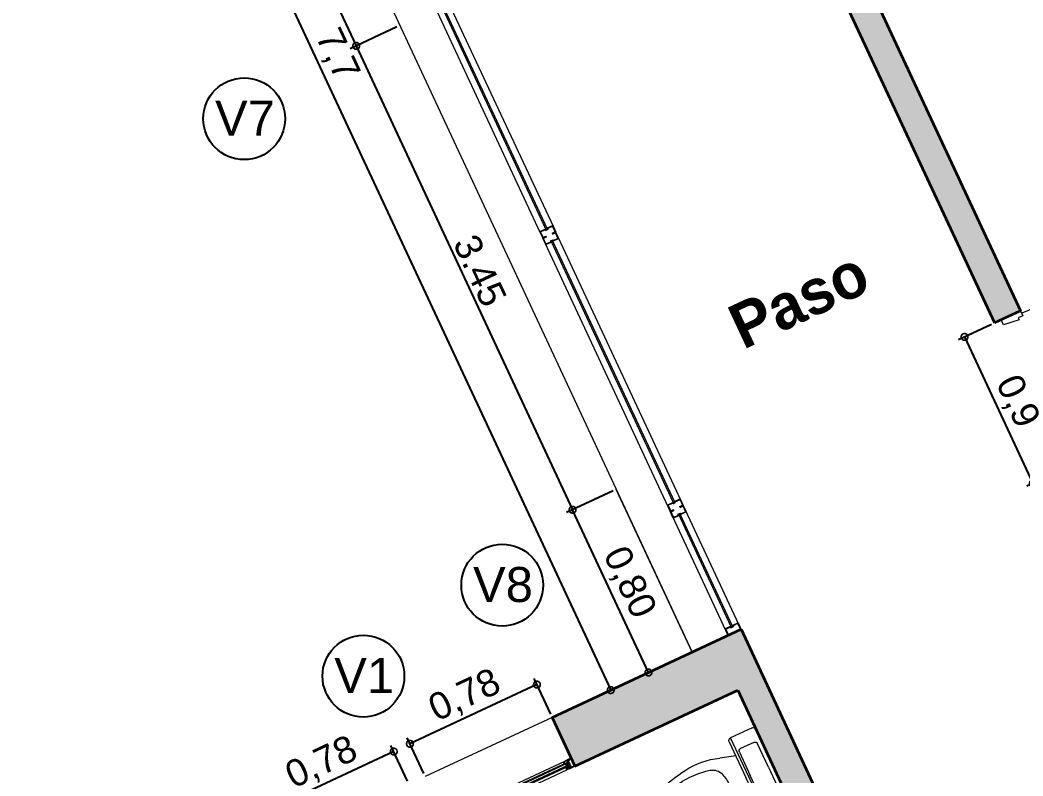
# Model space of a CAD drawing. Header units: millimetres. Extents: x 110427 to 125914, y 76277 to 76441.
# Drawn here: x 114042.47 to 114048.05, y 76330.42 to 76334.63 of the extents above; entities that cross this region are included whole.
import ezdxf

# ---------------------------------------------------------------- set-up
doc = ezdxf.new("R2010")
doc.units = ezdxf.units.MM
doc.linetypes.add('JIS_02_0.7', pattern=[1.35, 0.75, -0.6])
doc.layers.add('01_SANIT CAÑERIA SECUNDARIA', color=30, linetype='Continuous')
for name, color, linetype, lineweight in [('04_CIVIL A CONSTRUIR', 250, 'Continuous', 35), ('07_CIVIL VISTAS MEDIA', 143, 'Continuous', 9), ('09_CIVIL PROYECCIONES', 230, 'JIS_02_0.7', 5), ('11_CARPINTERIA Y MOBILIARIO', 141, 'Continuous', 9), ('12_HATCH', 8, 'Continuous', 9), ('12_TEXTOS', 4, 'Continuous', 40), ('M-PARCELA-', 3, 'Continuous', 15)]:
    doc.layers.add(name, color=color, linetype=linetype, lineweight=lineweight)
doc.styles.add('JDS1', font='GOTHICB.TTF')
doc.styles.get("Standard").update_dxf_attribs({"font": 'arial.ttf'})
doc.styles.add('Swis721 BT', font='swiss.ttf')
doc.dimstyles.new('ISO-23', dxfattribs={"dimscale": 0.03, "dimtxt": 5, "dimasz": 2.5, "dimexe": 1.25, "dimexo": 0.625, "dimtad": 1, "dimtxsty": 'Swis721 BT', "dimblk": 'DOTSMALL', "dimcen": 2.5, "dimclrt": 150, "dimadec": 0, "dimazin": 0, "dimtfac": 1, "dimtmove": 0, "dimatfit": 3, "dimfxl": 0, "dimarcsym": 0})

# ---------------------------------------------------------------- blocks, each defined once
blk = doc.blocks.new('ventiluz planta')
for p, q in [((618.0704, 1113.0999), (618.0704, 1113.0849)), ((618.0854, 1113.0999), (618.0704, 1113.0999)), ((618.0734, 1113.0879), (618.0734, 1113.0969)), ((618.0734, 1113.0969), (618.0854, 1113.0969)), ((618.0784, 1113.0879), (618.0734, 1113.0879)), ((618.0784, 1113.0799), (618.0784, 1113.0879)), ((618.0854, 1113.0969), (618.0854, 1113.0999)), ((618.1204, 1113.0999), (618.1054, 1113.0999)), ((618.1054, 1113.0999), (618.1054, 1113.0969)), ((618.1054, 1113.0969), (618.1174, 1113.0969)), ((618.1174, 1113.0969), (618.1174, 1113.0799)), ((618.1204, 1113.0669), (618.1204, 1113.0999)), ((618.0704, 1113.0849), (618.0754, 1113.0849)), ((618.0704, 1113.0829), (618.0734, 1113.0829)), ((618.0704, 1113.0829), (618.0704, 1113.0599)), ((618.0704, 1113.0599), (618.0704, 1112.3599)), ((618.0734, 1113.0829), (618.0734, 1113.0749)), ((618.0734, 1113.0749), (618.1154, 1113.0749)), ((618.1124, 1113.0719), (618.0734, 1113.0719)), ((618.0734, 1113.0719), (618.0734, 1113.0599)), ((618.0754, 1113.0849), (618.0754, 1113.0769)), ((618.0754, 1113.0769), (618.1174, 1113.0769)), ((618.1174, 1113.0799), (618.0784, 1113.0799)), ((618.0804, 1113.0549), (618.0784, 1113.0549)), ((618.0804, 1113.0499), (618.0804, 1113.0549)), ((618.0824, 1112.3509), (618.0824, 1113.0689)), ((618.1049, 1113.0689), (618.0824, 1113.0689)), ((618.0884, 1112.3509), (618.0884, 1113.0689)), ((618.0989, 1113.0584), (618.0884, 1113.0689)), ((618.0884, 1113.0584), (618.0989, 1113.0689)), ((618.0989, 1113.0584), (618.0884, 1113.0584)), ((618.0989, 1112.3509), (618.0989, 1113.0689)), ((618.1049, 1112.3509), (618.1049, 1113.0689)), ((618.1069, 1113.0499), (618.1069, 1113.0689)), ((618.1099, 1113.0689), (618.1069, 1113.0689)), ((618.1204, 1113.0499), (618.1069, 1113.0499)), ((618.1099, 1113.0529), (618.1099, 1113.0689)), ((618.1174, 1113.0529), (618.1099, 1113.0529)), ((618.1124, 1113.0719), (618.1124, 1113.0619)), ((618.1124, 1113.0619), (618.1174, 1113.0619)), ((618.1154, 1113.0749), (618.1154, 1113.0649)), ((618.1154, 1113.0649), (618.1204, 1113.0649)), ((618.1174, 1113.0769), (618.1174, 1113.0669)), ((618.1174, 1113.0669), (618.1204, 1113.0669)), ((618.1174, 1113.0619), (618.1174, 1113.0529)), ((618.1204, 1113.0649), (618.1204, 1113.0499)), ((618.1204, 1113.0499), (618.1204, 1112.3699)), ((618.0704, 1112.3369), (618.0704, 1112.3599)), ((618.0734, 1112.3479), (618.0734, 1112.3599)), ((618.0804, 1112.3649), (618.0784, 1112.3649)), ((618.0804, 1112.3699), (618.0804, 1112.3649)), ((618.0989, 1112.3614), (618.0884, 1112.3614)), ((618.0989, 1112.3614), (618.0884, 1112.3509)), ((618.0884, 1112.3614), (618.0989, 1112.3509)), ((618.1204, 1112.3699), (618.1069, 1112.3699)), ((618.1069, 1112.3699), (618.1069, 1112.3509)), ((618.1174, 1112.3669), (618.1099, 1112.3669)), ((618.1099, 1112.3669), (618.1099, 1112.3509)), ((618.1174, 1112.3579), (618.1174, 1112.3669)), ((618.1204, 1112.3549), (618.1204, 1112.3699)), ((618.0704, 1112.3369), (618.0734, 1112.3369)), ((618.0704, 1112.3199), (618.0704, 1112.3349)), ((618.0704, 1112.3349), (618.0754, 1112.3349)), ((618.0854, 1112.3199), (618.0704, 1112.3199)), ((618.1124, 1112.3479), (618.0734, 1112.3479)), ((618.0734, 1112.3369), (618.0734, 1112.3449)), ((618.0734, 1112.3449), (618.1154, 1112.3449)), ((618.0784, 1112.3319), (618.0734, 1112.3319)), ((618.0734, 1112.3319), (618.0734, 1112.3229)), ((618.0734, 1112.3229), (618.0854, 1112.3229)), ((618.0754, 1112.3349), (618.0754, 1112.3429)), ((618.0754, 1112.3429), (618.1174, 1112.3429)), ((618.1174, 1112.3399), (618.0784, 1112.3399)), ((618.0784, 1112.3399), (618.0784, 1112.3319)), ((618.1049, 1112.3509), (618.0824, 1112.3509)), ((618.0854, 1112.3229), (618.0854, 1112.3199)), ((618.1054, 1112.3199), (618.1054, 1112.3229)), ((618.1054, 1112.3229), (618.1174, 1112.3229)), ((618.1204, 1112.3199), (618.1054, 1112.3199)), ((618.1099, 1112.3509), (618.1069, 1112.3509)), ((618.1124, 1112.3479), (618.1124, 1112.3579)), ((618.1124, 1112.3579), (618.1174, 1112.3579)), ((618.1154, 1112.3449), (618.1154, 1112.3549)), ((618.1154, 1112.3549), (618.1204, 1112.3549)), ((618.1174, 1112.3429), (618.1174, 1112.3529)), ((618.1174, 1112.3529), (618.1204, 1112.3529)), ((618.1174, 1112.3229), (618.1174, 1112.3399)), ((618.1204, 1112.3529), (618.1204, 1112.3199))]:
    blk.add_line(p, q)
for centre, radius, start, end in [((618.0818, 1113.0613), 0.0115, 187.0629, 262.9371), ((618.0784, 1113.0599), 0.005, 180, 270), ((618.0818, 1112.3584), 0.0115, 97.0629, 172.9371), ((618.0784, 1112.3599), 0.005, 90, 180)]:
    blk.add_arc(centre, radius, start, end)
blk = doc.blocks.new('VERILDVS')
for p, q in [((0, 0), (-0.22, 0)), ((0, 0), (0.22, 0)), ((-0.236, -0.016), (-0.236, -0.148)), ((-0.1583, -0.041), (-0.1583, -0.1228)), ((0, -0.0259), (-0.1432, -0.0259)), ((0, -0.0259), (0.1432, -0.0259)), ((0.1583, -0.041), (0.1583, -0.1228)), ((0.236, -0.016), (0.236, -0.148)), ((-0.236, -0.148), (0.236, -0.148)), ((-0.22, -0.164), (0, -0.164)), ((-0.1339, -0.164), (-0.1597, -0.2505)), ((-0.1432, -0.1379), (0, -0.1379)), ((0.1432, -0.1379), (0, -0.1379)), ((0.22, -0.164), (0, -0.164)), ((0.1339, -0.164), (0.1597, -0.2505)), ((-0.0501, -0.405), (-0.0501, -0.4777)), ((0.0501, -0.405), (0.0501, -0.4777)), ((-0.035, -0.4928), (0, -0.4928)), ((0.035, -0.4928), (0, -0.4928)), ((0, -0.6529), (-0.0442, -0.6529)), ((0, -0.6529), (0.0442, -0.6529)), ((0, -0.6929), (-0.0442, -0.6929)), ((0, -0.6929), (0.0442, -0.6929))]:
    blk.add_line(p, q)
for centre, radius, start, end in [((-0.22, -0.016), 0.016, 90, 180), ((0.22, -0.016), 0.016, 0, 90), ((-0.1432, -0.041), 0.0151, 90, 180), ((0.1432, -0.041), 0.0151, 0, 90), ((-0.22, -0.148), 0.016, 180, 270), ((-0.1432, -0.1228), 0.0151, 180, 270), ((0.1432, -0.1228), 0.0151, 270, 0), ((0.22, -0.148), 0.016, 270, 0), ((0.2634, -0.3928), 0.4463, 161.4079, 187.8214), ((-0.0482, -0.3464), 0.075, 107.0131, 166.8554), ((-0.0094, -0.4733), 0.2077, 87.4196, 107.0131), ((0.0094, -0.4733), 0.2077, 72.9869, 92.5804), ((0.0482, -0.3464), 0.075, 13.1446, 72.9869), ((-0.2634, -0.3928), 0.4463, 352.1786, 18.5921), ((0.3372, -0.4364), 0.4707, 166.8554, 189.7354), ((-0.3372, -0.4364), 0.4707, 350.2646, 13.1446), ((0.0066, -0.4098), 0.051, 97.3933, 186.6229), ((-0.0066, -0.4098), 0.051, 353.3771, 82.6067), ((0.8868, -0.2958), 1.0772, 188.4208, 197.6998), ((-0.035, -0.4777), 0.0151, 180, 270), ((0.035, -0.4777), 0.0151, 270, 0), ((-0.8868, -0.2958), 1.0772, 342.3002, 351.5792), ((0.8868, -0.2958), 1.0372, 192.2582, 197.6998), ((-0.8868, -0.2958), 1.0372, 342.3002, 347.7418), ((-0.0442, -0.5929), 0.06, 197.6998, 270), ((0.0442, -0.5929), 0.06, 270, 342.3002), ((-0.0442, -0.5929), 0.1, 197.6998, 270), ((0.0442, -0.5929), 0.1, 270, 342.3002)]:
    blk.add_arc(centre, radius, start, end)
blk = doc.blocks.new('_DotSmall')
at = {"color": 0, "linetype": 'ByBlock', "const_width": 0.5}
blk.add_lwpolyline([(-0.0625, 0, 1), (0.0625, 0, 1)], format="xyb", close=True, dxfattribs=at)
blk = doc.blocks.new('*D28')
at = {"layer": 'Defpoints', "color": 0}
for p in [(114042.7576, 76337.996), (114046.0118, 76331.0174), (114045.758, 76330.8991)]:
    blk.add_point(p, dxfattribs=at)
at = {"layer": 'M-PARCELA-', "color": 0, "lineweight": -2}
for p, q in [((114042.7406, 76337.9881), (114042.4698, 76337.8618)), ((114042.5038, 76337.8776), (114045.758, 76330.8991)), ((114045.9948, 76331.0095), (114045.724, 76330.8832))]:
    blk.add_line(p, q, dxfattribs=at)
at = {"layer": 'M-PARCELA-', "color": 0, "lineweight": -2, "xscale": 0.075, "yscale": 0.075, "zscale": 0.075}
for p, rotation in [((114042.5038, 76337.8776), 114.9999999998937), ((114045.758, 76330.8991), 294.9999999998937)]:
    blk.add_blockref('_DotSmall', p, dxfattribs=dict(at, rotation=rotation))
at = {"layer": 'M-PARCELA-', "color": 150, "insert": (114044.2298, 76334.4345), "char_height": 0.15, "attachment_point": 5, "rotation": 295, "style": 'Swis721 BT'}
blk.add_mtext('7,7', dxfattribs=at)
blk = doc.blocks.new('*D103')
at = {"layer": 'Defpoints', "color": 0}
for p in [(114045.4323, 76330.7472), (114044.6404, 76330.5999), (114044.7254, 76330.4176)]:
    blk.add_point(p, dxfattribs=at)
at = {"layer": 'M-PARCELA-', "color": 0, "lineweight": -2}
for p, q in [((114045.4244, 76330.7642), (114045.3314, 76330.9636)), ((114045.3473, 76330.9296), (114044.6404, 76330.5999)), ((114044.7175, 76330.4346), (114044.6245, 76330.6339))]:
    blk.add_line(p, q, dxfattribs=at)
at = {"layer": 'M-PARCELA-', "color": 0, "lineweight": -2, "xscale": 0.075, "yscale": 0.075, "zscale": 0.075}
for p, rotation in [((114045.3473, 76330.9296), 24.99999999655075), ((114044.6404, 76330.5999), 204.9999999965508)]:
    blk.add_blockref('_DotSmall', p, dxfattribs=dict(at, rotation=rotation))
at = {"layer": 'M-PARCELA-', "color": 150, "insert": (114044.9477, 76330.8637), "char_height": 0.15, "attachment_point": 5, "rotation": 25, "style": 'Swis721 BT'}
blk.add_mtext('0,78', dxfattribs=at)
blk = doc.blocks.new('*D104')
at = {"layer": 'Defpoints', "color": 0}
for p in [(114044.6348, 76330.3753), (114043.8433, 76330.227), (114043.9278, 76330.0457)]:
    blk.add_point(p, dxfattribs=at)
at = {"layer": 'M-PARCELA-', "color": 0, "lineweight": -2}
for p, q in [((114044.5502, 76330.5566), (114043.8433, 76330.227)), ((114044.6268, 76330.3923), (114044.5344, 76330.5906)), ((114043.9199, 76330.0627), (114043.8275, 76330.2609))]:
    blk.add_line(p, q, dxfattribs=at)
at = {"layer": 'M-PARCELA-', "color": 0, "lineweight": -2, "xscale": 0.075, "yscale": 0.075, "zscale": 0.075}
for p, rotation in [((114044.5502, 76330.5566), 24.99999998828352), ((114043.8433, 76330.227), 204.9999999882835)]:
    blk.add_blockref('_DotSmall', p, dxfattribs=dict(at, rotation=rotation))
at = {"layer": 'M-PARCELA-', "color": 150, "insert": (114044.1506, 76330.4907), "char_height": 0.15, "attachment_point": 5, "rotation": 25, "style": 'Swis721 BT'}
blk.add_mtext('0,78', dxfattribs=at)
blk = doc.blocks.new('*D92')
at = {"layer": 'Defpoints', "color": 0}
for p in [(114047.8947, 76332.9438), (114048.2751, 76332.1281), (114048.1082, 76332.0502)]:
    blk.add_point(p, dxfattribs=at)
at = {"layer": 'M-PARCELA-', "color": 0, "lineweight": -2}
for p, q in [((114047.8777, 76332.9358), (114047.6938, 76332.8501)), ((114047.7278, 76332.8659), (114048.1082, 76332.0502)), ((114048.2581, 76332.1202), (114048.0742, 76332.0344))]:
    blk.add_line(p, q, dxfattribs=at)
at = {"layer": 'M-PARCELA-', "color": 0, "lineweight": -2, "xscale": 0.075, "yscale": 0.075, "zscale": 0.075}
for p, rotation in [((114047.7278, 76332.8659), 114.9999999982075), ((114048.1082, 76332.0502), 294.9999999982076)]:
    blk.add_blockref('_DotSmall', p, dxfattribs=dict(at, rotation=rotation))
at = {"layer": 'M-PARCELA-', "color": 150, "insert": (114048.0169, 76332.5042), "char_height": 0.15, "attachment_point": 5, "rotation": 295, "style": 'Swis721 BT'}
blk.add_mtext('0,9', dxfattribs=at)
blk = doc.blocks.new('*D148')
at = {"layer": 'Defpoints', "color": 0}
for p in [(114045.7892, 76332.0169), (114045.5457, 76331.9034), (114046.2118, 76331.1106)]:
    blk.add_point(p, dxfattribs=at)
at = {"layer": 'M-PARCELA-', "color": 0, "lineweight": -2}
for p, q in [((114045.7722, 76332.009), (114045.5117, 76331.8875)), ((114045.9683, 76330.9971), (114045.5457, 76331.9034)), ((114046.1948, 76331.1027), (114045.9343, 76330.9812))]:
    blk.add_line(p, q, dxfattribs=at)
at = {"layer": 'M-PARCELA-', "color": 0, "lineweight": -2, "xscale": 0.075, "yscale": 0.075, "zscale": 0.075}
for p, rotation in [((114045.5457, 76331.9034), 115.0000000000486), ((114045.9683, 76330.9971), 295.0000000000486)]:
    blk.add_blockref('_DotSmall', p, dxfattribs=dict(at, rotation=rotation))
at = {"layer": 'M-PARCELA-', "color": 150, "insert": (114045.8559, 76331.4964), "char_height": 0.15, "attachment_point": 5, "rotation": 295, "style": 'Swis721 BT'}
blk.add_mtext('0,80', dxfattribs=at)
blk = doc.blocks.new('*D183')
at = {"layer": 'Defpoints', "color": 0}
for p in [(114042.9576, 76338.0893), (114044.5847, 76334.5999), (114044.3412, 76334.4864)]:
    blk.add_point(p, dxfattribs=at)
at = {"layer": 'M-PARCELA-', "color": 0, "lineweight": -2}
for p, q in [((114042.9406, 76338.0813), (114042.6801, 76337.9599)), ((114042.7141, 76337.9757), (114044.3412, 76334.4864)), ((114044.5677, 76334.592), (114044.3072, 76334.4705))]:
    blk.add_line(p, q, dxfattribs=at)
at = {"layer": 'M-PARCELA-', "color": 0, "lineweight": -2, "xscale": 0.075, "yscale": 0.075, "zscale": 0.075}
for p, rotation in [((114042.7141, 76337.9757), 115.0000000001367), ((114044.3412, 76334.4864), 295.0000000001367)]:
    blk.add_blockref('_DotSmall', p, dxfattribs=dict(at, rotation=rotation))
at = {"layer": 'M-PARCELA-', "color": 150, "insert": (114043.6145, 76336.2715), "char_height": 0.15, "attachment_point": 5, "rotation": 295, "style": 'Swis721 BT'}
blk.add_mtext('3.45', dxfattribs=at)
blk = doc.blocks.new('*D184')
at = {"layer": 'Defpoints', "color": 0}
for p in [(114044.5847, 76334.5999), (114045.7892, 76332.0169), (114045.5457, 76331.9034)]:
    blk.add_point(p, dxfattribs=at)
at = {"layer": 'M-PARCELA-', "color": 0, "lineweight": -2}
for p, q in [((114044.5677, 76334.592), (114044.3072, 76334.4705)), ((114044.3412, 76334.4864), (114045.5457, 76331.9034)), ((114045.7722, 76332.009), (114045.5117, 76331.8875))]:
    blk.add_line(p, q, dxfattribs=at)
at = {"layer": 'M-PARCELA-', "color": 0, "lineweight": -2, "xscale": 0.075, "yscale": 0.075, "zscale": 0.075}
for p, rotation in [((114044.3412, 76334.4864), 115.0000000001676), ((114045.5457, 76331.9034), 295.0000000001676)]:
    blk.add_blockref('_DotSmall', p, dxfattribs=dict(at, rotation=rotation))
at = {"layer": 'M-PARCELA-', "color": 150, "insert": (114045.0303, 76333.2354), "char_height": 0.15, "attachment_point": 5, "rotation": 295, "style": 'Swis721 BT'}
blk.add_mtext('3.45', dxfattribs=at)

msp = doc.modelspace()

# ---------------------------------------------------------------- hatches: boundary and pattern name
at = {"layer": '12_HATCH'}
h = msp.add_hatch(color=1, dxfattribs=at)
h.dxf.hatch_style = 1
h.paths.add_polyline_path([(114046.979, 76335.2861), (114047.4022, 76335.4835), (114047.3346, 76335.6285), (114046.9114, 76335.4311), (114045.9182, 76337.561), (114046.3415, 76337.7583), (114046.2738, 76337.9033), (114045.8506, 76337.706), (114044.7518, 76340.0624), (114044.6068, 76339.9948), (114047.8947, 76332.9438), (114048.0396, 76333.0113)])
h = msp.add_hatch(color=1, dxfattribs=at)
h.dxf.hatch_style = 1
h.paths.add_polyline_path([(114049.5037, 76329.7769), (114049.4312, 76329.7431), (114049.8116, 76328.9274), (114049.7753, 76328.9105), (114049.3105, 76329.9074), (114047.5584, 76329.0905), (114046.6007, 76328.6439), (114046.8543, 76328.1001), (114046.7183, 76328.0367), (114046.1689, 76329.2149), (114046.3048, 76329.2783), (114046.5331, 76328.7889), (114047.4303, 76329.2073), (114046.4837, 76331.2374), (114045.4323, 76330.7472), (114045.5591, 76330.4753), (114046.4654, 76330.8979), (114047.2853, 76329.1396), (114047.4303, 76329.2073), (114049.3879, 76330.1201), (114049.9203, 76328.9782), (114049.8841, 76328.9613)])

# ---------------------------------------------------------------- linework, layer by layer
at = {"layer": '01_SANIT CAÑERIA SECUNDARIA', "color": 242}
for centre in [(114043.7176, 76334.0809), (114045.1541, 76331.4834), (114044.3812, 76330.9768)]:
    msp.add_circle(centre, 0.2277, dxfattribs=at)
at = {"layer": '04_CIVIL A CONSTRUIR'}
for p, q in [((114044.6068, 76339.9948), (114047.8947, 76332.9438)), ((114046.979, 76335.2861), (114048.0397, 76333.0114)), ((114048.0397, 76333.0114), (114047.8947, 76332.9438)), ((114045.4323, 76330.7472), (114046.4836, 76331.2375)), ((114046.4836, 76331.2375), (114047.4303, 76329.2073)), ((114045.5591, 76330.4753), (114046.4654, 76330.8979)), ((114046.4654, 76330.8979), (114047.2853, 76329.1396)), ((114045.4323, 76330.7472), (114045.5591, 76330.4753))]:
    msp.add_line(p, q, dxfattribs=at)
at = {"layer": '07_CIVIL VISTAS MEDIA'}
for p, q in [((114042.9576, 76338.0893), (114046.2118, 76331.1106)), ((114044.6921, 76334.9753), (114045.3969, 76333.4639)), ((114044.6993, 76334.9787), (114045.4041, 76333.4673)), ((114044.732, 76334.9939), (114045.4367, 76333.4825)), ((114044.6595, 76334.9601), (114045.3642, 76333.4487)), ((114045.3662, 76333.454), (114045.3935, 76333.4667)), ((114045.3675, 76333.4513), (114045.3921, 76333.4628)), ((114045.395, 76333.4588), (114045.3934, 76333.4623)), ((114045.3965, 76333.4627), (114045.3948, 76333.4663)), ((114045.395, 76333.4588), (114045.4093, 76333.4654)), ((114045.3965, 76333.4627), (114045.4053, 76333.4669)), ((114045.3969, 76333.4639), (114045.4042, 76333.4673)), ((114045.4037, 76333.4704), (114045.4053, 76333.4669)), ((114045.4315, 76333.4844), (114045.4042, 76333.4717)), ((114045.4077, 76333.4689), (114045.4093, 76333.4654)), ((114045.4327, 76333.4817), (114045.4081, 76333.4703)), ((114045.4341, 76333.4813), (114045.4476, 76333.4522)), ((114045.4368, 76333.4825), (114045.452, 76333.4499)), ((114045.3643, 76333.4487), (114045.3795, 76333.4161)), ((114045.367, 76333.45), (114045.3805, 76333.421)), ((114045.3947, 76333.3835), (114045.3795, 76333.4161)), ((114045.3818, 76333.4205), (114045.3967, 76333.4274)), ((114045.3974, 76333.3847), (114045.3839, 76333.4137)), ((114045.3844, 76333.4151), (114045.3993, 76333.422)), ((114045.398, 76333.4247), (114045.3967, 76333.4274)), ((114045.398, 76333.4247), (114045.3993, 76333.422)), ((114045.4222, 76333.4005), (114045.4364, 76333.4072)), ((114045.4262, 76333.3991), (114045.435, 76333.4032)), ((114045.4273, 76333.3987), (114045.4346, 76333.4021)), ((114045.4322, 76333.444), (114045.4471, 76333.4509)), ((114045.4335, 76333.4413), (114045.4322, 76333.444)), ((114045.4335, 76333.4413), (114045.4347, 76333.4385)), ((114046.1141, 76331.9448), (114045.4346, 76333.4021)), ((114045.4347, 76333.4385), (114045.4496, 76333.4455)), ((114045.4366, 76333.3997), (114045.435, 76333.4032)), ((114045.4381, 76333.4037), (114045.4364, 76333.4072)), ((114045.4653, 76333.412), (114045.438, 76333.3992)), ((114045.464, 76333.4147), (114045.4394, 76333.4032)), ((114045.4645, 76333.416), (114045.451, 76333.445)), ((114045.4672, 76333.4173), (114045.452, 76333.4499)), ((114046.4837, 76331.2374), (114045.4672, 76333.4173)), ((114046.4112, 76331.2036), (114045.3947, 76333.3835)), ((114045.3987, 76333.3842), (114045.4233, 76333.3957)), ((114045.4, 76333.3815), (114045.4273, 76333.3943)), ((114045.4222, 76333.4005), (114045.4238, 76333.397)), ((114045.4262, 76333.3991), (114045.4278, 76333.3956)), ((114046.1068, 76331.9415), (114045.4273, 76333.3987)), ((114046.1414, 76331.962), (114046.1141, 76331.9493)), ((114046.1427, 76331.9593), (114046.1181, 76331.9478)), ((114046.144, 76331.9588), (114046.1575, 76331.9298)), ((114046.1467, 76331.96), (114046.1619, 76331.9274)), ((114046.0742, 76331.9262), (114046.0894, 76331.8936)), ((114046.0761, 76331.9316), (114046.1034, 76331.9443)), ((114046.0769, 76331.9275), (114046.0904, 76331.8985)), ((114046.0774, 76331.9288), (114046.102, 76331.9403)), ((114046.0918, 76331.898), (114046.1067, 76331.905)), ((114046.0943, 76331.8926), (114046.1092, 76331.8996)), ((114046.105, 76331.9363), (114046.1033, 76331.9398)), ((114046.1064, 76331.9403), (114046.1048, 76331.9438)), ((114046.105, 76331.9363), (114046.1192, 76331.943)), ((114046.1064, 76331.9403), (114046.1153, 76331.9444)), ((114046.1079, 76331.9023), (114046.1067, 76331.905)), ((114046.1068, 76331.9415), (114046.1141, 76331.9448)), ((114046.1079, 76331.9023), (114046.1092, 76331.8996)), ((114046.1136, 76331.9479), (114046.1153, 76331.9444)), ((114046.1176, 76331.9465), (114046.1192, 76331.943)), ((114046.1421, 76331.9215), (114046.157, 76331.9285)), ((114046.1434, 76331.9188), (114046.1421, 76331.9215)), ((114046.1434, 76331.9188), (114046.1447, 76331.9161)), ((114046.1447, 76331.9161), (114046.1596, 76331.923)), ((114046.1744, 76331.8935), (114046.1609, 76331.9226)), ((114046.1771, 76331.8948), (114046.1619, 76331.9274)), ((114046.1046, 76331.861), (114046.0894, 76331.8936)), ((114046.1073, 76331.8623), (114046.0938, 76331.8913)), ((114046.1087, 76331.8618), (114046.1333, 76331.8733)), ((114046.1099, 76331.8591), (114046.1372, 76331.8718)), ((114046.1321, 76331.8781), (114046.1464, 76331.8847)), ((114046.1321, 76331.8781), (114046.1338, 76331.8746)), ((114046.1361, 76331.8766), (114046.1449, 76331.8808)), ((114046.1361, 76331.8766), (114046.1377, 76331.8731)), ((114046.1373, 76331.8762), (114046.1445, 76331.8796)), ((114046.4286, 76331.2514), (114046.1373, 76331.8762)), ((114046.4359, 76331.2548), (114046.1445, 76331.8796)), ((114046.1466, 76331.8773), (114046.1449, 76331.8808)), ((114046.148, 76331.8812), (114046.1464, 76331.8847)), ((114046.1752, 76331.8895), (114046.1479, 76331.8768)), ((114046.1739, 76331.8922), (114046.1493, 76331.8807)), ((114046.396, 76331.2362), (114046.4112, 76331.2036)), ((114046.3979, 76331.2415), (114046.4252, 76331.2543)), ((114046.3987, 76331.2375), (114046.4122, 76331.2085)), ((114046.3992, 76331.2388), (114046.4238, 76331.2503)), ((114046.4267, 76331.2463), (114046.4251, 76331.2498)), ((114046.4282, 76331.2503), (114046.4265, 76331.2538)), ((114046.4267, 76331.2463), (114046.441, 76331.253)), ((114046.4282, 76331.2503), (114046.437, 76331.2544)), ((114046.4286, 76331.2514), (114046.4359, 76331.2548)), ((114046.4354, 76331.2579), (114046.437, 76331.2544)), ((114046.4632, 76331.272), (114046.4359, 76331.2592)), ((114046.4393, 76331.2565), (114046.441, 76331.253)), ((114046.4644, 76331.2693), (114046.4398, 76331.2578)), ((114046.4639, 76331.2315), (114046.4788, 76331.2384)), ((114046.4652, 76331.2288), (114046.4639, 76331.2315)), ((114046.4652, 76331.2288), (114046.4837, 76331.2374)), ((114046.4652, 76331.2288), (114046.4837, 76331.2374)), ((114046.4658, 76331.2688), (114046.4793, 76331.2398)), ((114046.4685, 76331.27), (114046.4837, 76331.2374)), ((114046.4112, 76331.2036), (114046.4297, 76331.2122)), ((114046.4112, 76331.2036), (114046.4297, 76331.2122)), ((114046.4135, 76331.208), (114046.4284, 76331.215)), ((114046.4297, 76331.2122), (114046.4284, 76331.215)), ((114045.4323, 76330.7472), (114044.7254, 76330.4176))]:
    msp.add_line(p, q, dxfattribs=at)
for centre, radius, start, end in [((114045.3925, 76333.4619), 0.001, 25, 115), ((114045.4046, 76333.4708), 0.001, 115, 205), ((114045.4086, 76333.4694), 0.001, 115, 205), ((114045.4332, 76333.4808), 0.004, 25, 115), ((114045.4332, 76333.4808), 0.001, 25, 115), ((114045.3679, 76333.4504), 0.004, 115, 205), ((114045.3679, 76333.4504), 0.001, 115, 205), ((114045.3814, 76333.4214), 0.001, 205, 295.1581), ((114045.3848, 76333.4142), 0.001, 114.8419, 205), ((114045.439, 76333.4041), 0.001, 205, 295), ((114045.4467, 76333.4518), 0.001, 295, 25), ((114045.4501, 76333.4446), 0.001, 25, 115), ((114045.4636, 76333.4156), 0.001, 295, 25), ((114045.4636, 76333.4156), 0.004, 295, 25), ((114045.3983, 76333.3852), 0.004, 205, 295), ((114045.3983, 76333.3851), 0.001, 205, 295), ((114045.4229, 76333.3966), 0.001, 295, 25), ((114045.4375, 76333.4001), 0.001, 205, 295), ((114046.1431, 76331.9584), 0.004, 25, 115), ((114046.1431, 76331.9584), 0.001, 25, 115), ((114046.0778, 76331.9279), 0.004, 115, 205), ((114046.0778, 76331.9279), 0.001, 115, 205), ((114046.0913, 76331.8989), 0.001, 205, 295.1581), ((114046.1024, 76331.9394), 0.001, 25, 115), ((114046.1145, 76331.9483), 0.001, 115, 205), ((114046.1185, 76331.9469), 0.001, 115, 205), ((114046.1566, 76331.9294), 0.001, 295, 25), ((114046.16, 76331.9221), 0.001, 25, 115), ((114046.1735, 76331.8931), 0.004, 295, 25), ((114046.0947, 76331.8917), 0.001, 114.8419, 205), ((114046.1083, 76331.8627), 0.004, 205, 295), ((114046.1082, 76331.8627), 0.001, 205, 295), ((114046.1329, 76331.8742), 0.001, 295, 25), ((114046.1475, 76331.8777), 0.001, 205, 295), ((114046.1489, 76331.8816), 0.001, 205, 295), ((114046.1735, 76331.8931), 0.001, 295, 25), ((114046.3996, 76331.2379), 0.004, 115, 205), ((114046.3996, 76331.2379), 0.001, 115, 205), ((114046.4242, 76331.2494), 0.001, 25, 115), ((114046.4363, 76331.2583), 0.001, 115, 205), ((114046.4403, 76331.2569), 0.001, 115, 205), ((114046.4648, 76331.2683), 0.004, 25, 115), ((114046.4649, 76331.2684, 0), 0.001, 25, 115), ((114046.4784, 76331.2393), 0.001, 295, 25), ((114046.4131, 76331.2089), 0.001, 205, 295.1581)]:
    msp.add_arc(centre, radius, start, end, dxfattribs=at)
at = {"layer": '07_CIVIL VISTAS MEDIA', "extrusion": (-6.93067e-10, 6.55597e-08, 1)}
for centre in [(114045.3939, 76333.4658, 0.0049), (114046.1039, 76331.9434, 0.0049), (114046.4256, 76331.2534, 0.0049)]:
    msp.add_arc(centre, 0.001, 25, 115, dxfattribs=at)
at = {"layer": '07_CIVIL VISTAS MEDIA', "extrusion": (4.97762e-08, -4.26719e-08, 1)}
for centre in [(114045.4269, 76333.3952, 0.0024), (114046.1368, 76331.8727, 0.0024)]:
    msp.add_arc(centre, 0.001, 295, 25, dxfattribs=at)
at = {"layer": '09_CIVIL PROYECCIONES', "ltscale": 2}
msp.add_arc((114048.4107, 76332.2156), 0.863, 25, 115, dxfattribs=at)
at = {"layer": '11_CARPINTERIA Y MOBILIARIO'}
msp.add_lwpolyline([(114048.0306, 76333.0071), (114048.0396, 76333.0113), (114048.0523, 76332.9841), (114048.026, 76332.9719), (114048.0312, 76332.9608), (114047.9437, 76332.9332), (114047.9309, 76332.9606), (114047.9399, 76332.9648)], dxfattribs=at)
at = {"layer": 'M-PARCELA-'}
msp.add_line((114046.2118, 76331.1106), (114045.7892, 76332.0169), dxfattribs=at)

# ---------------------------------------------------------------- block references
at = {"layer": '07_CIVIL VISTAS MEDIA', "xscale": -1, "rotation": 114.9999999999493}
msp.add_blockref('ventiluz planta', (114792.4343, 77360.7694), dxfattribs=at)
at = {"layer": '11_CARPINTERIA Y MOBILIARIO', "xscale": -1, "rotation": 294.9999999997848}
msp.add_blockref('VERILDVS', (114046.6595, 76330.4817), dxfattribs=at)

# ---------------------------------------------------------------- texts
at = {"layer": '01_SANIT CAÑERIA SECUNDARIA', "color": 242, "char_height": 0.19514, "attachment_point": 1}
for s, insert in [('V7', (114043.5551, 76334.1821)), ('V8', (114044.9916, 76331.5846)), ('V1', (114044.2188, 76331.078))]:
    msp.add_mtext_dynamic_manual_height_columns(s, width=0.6486, gutter_width=12.5, heights=[0], dxfattribs=dict(at, insert=insert))
at = {"layer": '12_TEXTOS', "insert": (114046.859, 76332.9589), "char_height": 0.25, "width": 2.741072, "attachment_point": 8, "rotation": 25.0003, "style": 'JDS1'}
msp.add_mtext('Paso', dxfattribs=at)

# ---------------------------------------------------------------- dimensions: what is measured, and where the dimension line sits
at = {"layer": 'M-PARCELA-'}
for p1, p2, distance, text, picture, middle in [((114042.9576, 76338.0893), (114044.5847, 76334.5999), -0.2687, '3.45', '*D183', (114043.6145, 76336.2715)), ((114044.5847, 76334.5999), (114045.7892, 76332.0169), -0.2687, '3.45', '*D184', (114045.0303, 76333.2354)), ((114046.2118, 76331.1106), (114045.7892, 76332.0169), 0.2687, '0,80', '*D148', (114045.8559, 76331.4964))]:
    dim = msp.add_aligned_dim(p1=p1, p2=p2, distance=distance, text=text, dimstyle='ISO-23', dxfattribs=at)
    dim.commit()
    dim.dimension.update_dxf_attribs({"geometry": picture, "text_midpoint": middle})
for p1, p2, distance, picture, middle in [((114042.7576, 76337.996), (114046.0118, 76331.0174), -0.28, '*D28', (114044.2298, 76334.4345)), ((114047.8947, 76332.9438), (114048.2751, 76332.1281), -0.1842, '*D92', (114048.0169, 76332.5042)), ((114045.4323, 76330.7472), (114044.7254, 76330.4176), -0.2012, '*D103', (114044.9477, 76330.8637)), ((114044.6348, 76330.3753), (114043.9278, 76330.0457), -0.2, '*D104', (114044.1506, 76330.4907))]:
    dim = msp.add_aligned_dim(p1=p1, p2=p2, distance=distance, dimstyle='ISO-23', dxfattribs=at)
    dim.commit()
    dim.dimension.update_dxf_attribs({"geometry": picture, "text_midpoint": middle})

doc.saveas('drawing.dxf')
